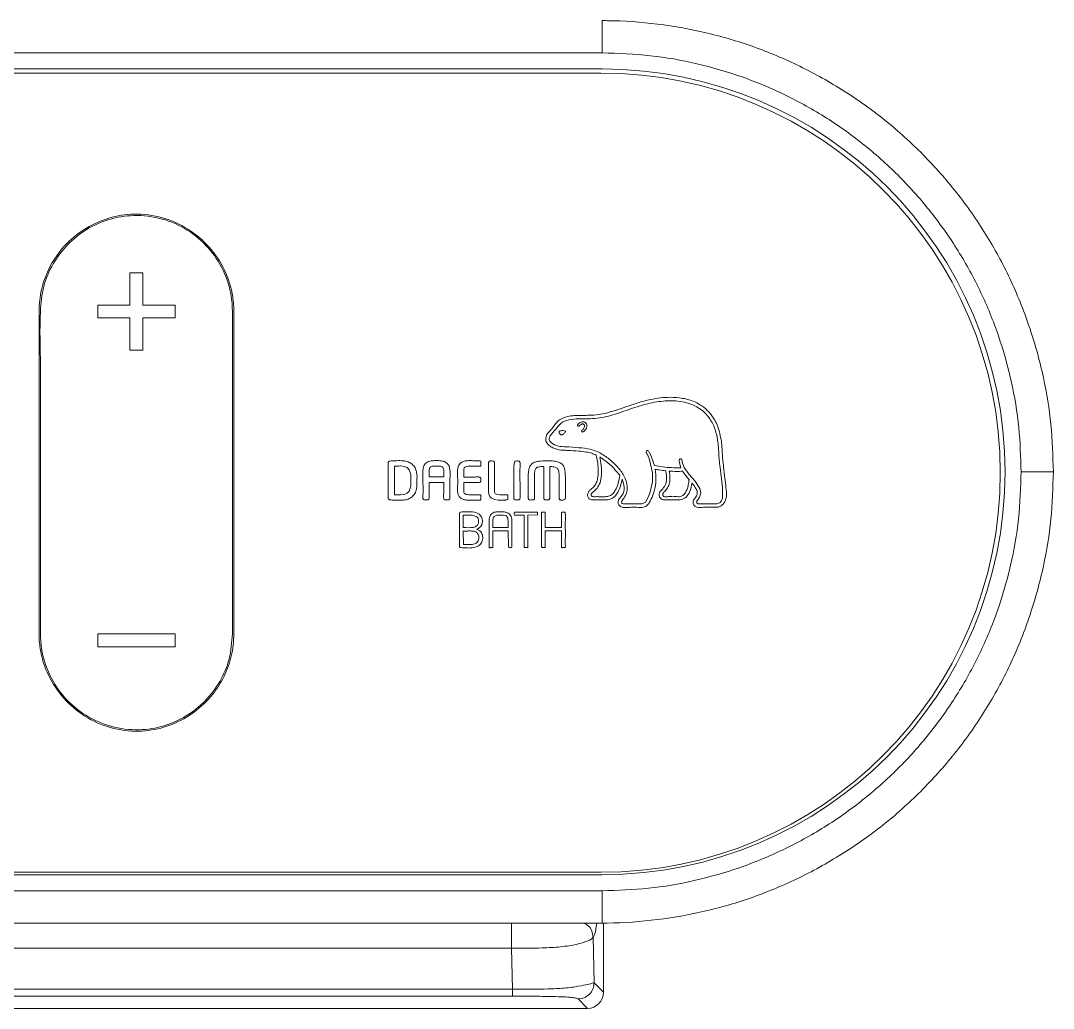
# Model space of a CAD drawing. Extents: x -2137 to 3740, y 68 to 2359.
# Drawn here: x 2101.1 to 2165.2, y 946.9 to 1008.2 of the extents above; entities that cross this region are included whole.
import ezdxf

# ---------------------------------------------------------------- set-up
doc = ezdxf.new("R2010")
doc.units = 0
doc.header["$LTSCALE"] = 20
doc.header["$MEASUREMENT"] = 0
doc.layers.get('0').update_dxf_attribs({"linetype": 'CONTINUOUS'})

msp = doc.modelspace()

# ---------------------------------------------------------------- linework, layer by layer
at = {"color": 7, "linetype": 'Continuous', "lineweight": 15}
for p, q in [((2137.182, 1008.208), (2137.182, 1006.208)), ((2137.182, 1006.208), (1933.182, 1006.208)), ((1933.09, 1004.958), (2137.09, 1004.958)), ((1933.182, 1005.208), (2137.182, 1005.208)), ((2108.679, 992.558), (2107.879, 992.558)), ((2107.879, 992.558), (2107.879, 990.558)), ((2108.679, 990.558), (2108.679, 992.558)), ((2107.879, 990.558), (2105.879, 990.558)), ((2105.879, 990.558), (2105.879, 989.758)), ((2110.679, 990.558), (2108.679, 990.558)), ((2110.679, 989.758), (2110.679, 990.558)), ((2105.879, 989.758), (2107.879, 989.758)), ((2107.879, 989.758), (2107.879, 987.758)), ((2108.679, 987.758), (2108.679, 989.758)), ((2108.679, 989.758), (2110.679, 989.758)), ((2107.879, 987.758), (2108.679, 987.758)), ((2129.583, 980.885), (2129.658, 980.877)), ((2129.658, 980.877), (2129.658, 980.556)), ((2124.292, 978.782), (2124.292, 980.553)), ((2165.182, 980.208), (2163.182, 980.208)), ((2127.35, 979.889), (2126.443, 979.889)), ((2127.35, 979.552), (2126.443, 979.552)), ((2131.319, 978.79), (2131.319, 978.482)), ((2124.757, 978.446), (2124.449, 978.446)), ((2129.279, 978.446), (2128.889, 978.446)), ((2131.015, 978.446), (2130.722, 978.446)), ((2128.563, 976.755), (2128.563, 977.51)), ((2132.343, 977.518), (2131.767, 977.518)), ((2132.343, 975.543), (2132.343, 977.518)), ((2133.172, 977.533), (2132.577, 977.518)), ((2132.577, 977.518), (2132.577, 975.544)), ((2131.343, 976.75), (2130.397, 976.75)), ((2133.652, 976.753), (2134.662, 976.753)), ((2128.573, 975.707), (2128.563, 976.537)), ((2129.44, 976.664), (2129.386, 976.645)), ((2129.386, 976.645), (2129.44, 976.624)), ((2130.397, 976.538), (2130.397, 975.544)), ((2131.343, 976.538), (2130.397, 976.538)), ((2131.37, 975.524), (2131.343, 976.538)), ((2134.662, 976.538), (2133.652, 976.538)), ((2133.611, 975.503), (2133.44, 975.516)), ((2134.875, 975.516), (2134.703, 975.503)), ((2110.679, 970.158), (2105.88, 970.158)), ((2105.88, 970.158), (2105.88, 969.358)), ((2110.679, 969.358), (2110.679, 970.158)), ((2105.88, 969.358), (2110.679, 969.358)), ((2137.09, 955.358), (1933.09, 955.358)), ((2137.182, 955.208), (1933.182, 955.208)), ((1933.182, 954.208), (2137.182, 954.208)), ((2137.182, 954.208), (2137.182, 952.208)), ((2137.182, 952.208), (1933.182, 952.208)), ((2137.269, 947.914), (2137.269, 952.208)), ((2136.614, 951.328), (2136.683, 948.499)), ((2131.564, 950.64), (1938.801, 950.64)), ((2131.626, 948.095), (2131.564, 950.64)), ((1938.738, 948.095), (2131.626, 948.095)), ((2136.683, 948.499), (2137.268, 947.914)), ((2137.269, 947.914), (2137.268, 947.914)), ((2131.626, 947.669), (1938.738, 947.669)), ((2136.269, 946.914), (2135.684, 947.499)), ((1934.095, 946.914), (2136.269, 946.914)), ((1934.095, 946.914), (2136.269, 946.914)), ((2136.269, 946.914), (2136.269, 946.914))]:
    msp.add_line(p, q, dxfattribs=at)
at = {"color": 8, "linetype": 'Continuous', "lineweight": 15}
msp.add_line((2137.268, 947.914), (2137.268, 952.208), dxfattribs=at)
at = {"color": 7, "linetype": 'Continuous', "lineweight": 15, "flags": 128}
for points in [[(2144.381, 981.957), (2144.404, 981.638), (2144.421, 981.387)], [(2140.424, 980.603), (2140.182, 981.283), (2140.104, 981.433), (2140.086, 981.464), (2140.082, 981.471), (2140.081, 981.473), (2140.081, 981.473), (2140.08, 981.473), (2140.08, 981.473), (2140.08, 981.473), (2140.08, 981.473), (2140.08, 981.473), (2140.053, 981.505), (2140.02, 981.524), (2139.985, 981.528), (2139.952, 981.517), (2139.926, 981.491), (2139.914, 981.457), (2139.916, 981.413), (2139.923, 981.394), (2139.931, 981.379), (2139.94, 981.362), (2139.958, 981.33), (2140.006, 981.233), (2140.123, 980.948), (2140.301, 980.15), (2140.302, 979.578), (2140.169, 978.953), (2140.036, 978.629), (2139.866, 978.332), (2139.662, 978.228), (2139.407, 978.226), (2138.839, 978.226), (2138.59, 978.226), (2138.493, 978.226), (2138.425, 978.248), (2138.4, 978.271), (2138.383, 978.303), (2138.379, 978.344), (2138.394, 978.393), (2138.46, 978.496), (2138.483, 978.523), (2138.488, 978.529), (2138.489, 978.53), (2138.489, 978.53), (2138.489, 978.53), (2138.489, 978.53)], [(2124.292, 980.553), (2124.558, 980.569), (2124.638, 980.571), (2124.656, 980.571), (2124.66, 980.571), (2124.661, 980.571), (2124.661, 980.571), (2124.661, 980.571), (2124.661, 980.571), (2124.661, 980.571), (2124.661, 980.571), (2124.896, 980.547), (2125.075, 980.471), (2125.203, 980.342), (2125.3, 980.045), (2125.309, 979.676), (2125.3, 979.31), (2125.2, 979.011), (2125.071, 978.879), (2124.892, 978.801), (2124.661, 978.775)], [(2130.722, 978.446), (2130.497, 978.482), (2130.311, 978.575), (2130.217, 978.677), (2130.152, 978.818), (2130.122, 979.004), (2130.12, 979.06), (2130.12, 979.061), (2130.12, 979.061), (2130.12, 979.061), (2130.12, 979.061), (2130.12, 979.061), (2130.12, 979.061), (2130.12, 979.061), (2130.12, 979.06), (2130.12, 979.053), (2130.12, 979.046), (2130.12, 979.046), (2130.12, 979.046), (2130.12, 979.046), (2130.12, 979.046), (2130.12, 979.046), (2130.12, 979.046), (2130.12, 979.046), (2130.12, 979.046), (2130.12, 979.046), (2130.12, 979.065), (2130.12, 979.297), (2130.12, 979.456), (2130.12, 979.538), (2130.12, 979.727), (2130.12, 980.106), (2130.12, 980.516), (2130.12, 980.735), (2130.128, 980.793), (2130.171, 980.852), (2130.196, 980.871), (2130.222, 980.882), (2130.267, 980.882), (2130.338, 980.882), (2130.398, 980.88), (2130.428, 980.872), (2130.457, 980.861), (2130.476, 980.846), (2130.488, 980.834), (2130.496, 980.822), (2130.502, 980.801), (2130.504, 980.764), (2130.504, 980.652), (2130.504, 980.46), (2130.504, 980.086), (2130.504, 979.708), (2130.504, 979.284), (2130.506, 978.945), (2130.52, 978.904), (2130.544, 978.868), (2130.589, 978.835), (2130.656, 978.809), (2130.834, 978.788), (2130.942, 978.789), (2131.319, 978.79)], [(2144.503, 980.481), (2144.646, 979.237), (2144.654, 978.577), (2144.576, 978.398), (2144.497, 978.31), (2144.371, 978.242), (2144.303, 978.228), (2144.286, 978.226), (2144.282, 978.226), (2144.281, 978.226), (2144.281, 978.226), (2144.281, 978.226), (2144.281, 978.226), (2144.281, 978.226), (2144.281, 978.226), (2144.281, 978.226), (2143.297, 978.226), (2143.118, 978.233), (2143.091, 978.245), (2143.07, 978.263), (2143.056, 978.288), (2143.049, 978.32), (2143.065, 978.402), (2143.112, 978.478), (2143.232, 978.646), (2143.295, 978.911), (2143.242, 979.176), (2142.941, 979.64), (2142.583, 980.049), (2142.266, 980.474), (2142.161, 980.746), (2142.123, 980.975), (2142.101, 981.004), (2142.069, 981.019), (2142.028, 981.017), (2141.993, 980.998), (2141.971, 980.97), (2141.958, 980.932), (2141.956, 980.887), (2141.971, 980.76), (2142.063, 980.453)]]:
    msp.add_lwpolyline(points, dxfattribs=at)
at = {"color": 7, "linetype": 'Continuous', "lineweight": 15}
for centre, radius, start, end in [((2137.09, 980.158), 24.8, 270, 90), ((2137.182, 980.208), 25, 270, 90), ((2136.269, 947.914), 1, 270, 360), ((2136.267, 947.915), 1.001, 270.08202, 359.91798)]:
    msp.add_arc(centre, radius, start, end, dxfattribs=at)
for points, knots in [([(2137.182, 1008.208), (2137.283, 1008.208), (2138.431, 1008.204), (2140.631, 1008.051), (2143.734, 1007.489), (2146.755, 1006.585), (2149.653, 1005.34), (2152.394, 1003.782), (2154.946, 1001.929), (2157.269, 999.796), (2159.34, 997.418), (2161.135, 994.825), (2162.62, 992.043), (2163.789, 989.113), (2164.601, 986.136), (2165.092, 983.155), (2165.152, 981.19), (2165.182, 980.208)], [0, 0, 0, 0, 0.006865, 0.07838, 0.150122, 0.221637, 0.293151, 0.364894, 0.436409, 0.507923, 0.579666, 0.65118, 0.722695, 0.794438, 0.865952, 0.932976, 1, 1, 1, 1]), ([(2137.182, 1006.208), (2138.183, 1006.175), (2140.158, 1006.11), (2143.069, 1005.582), (2145.88, 1004.766), (2148.583, 1003.637), (2151.138, 1002.207), (2153.518, 1000.502), (2155.695, 998.543), (2157.633, 996.347), (2159.315, 993.951), (2160.721, 991.382), (2161.823, 988.668), (2162.612, 985.85), (2163.097, 983.016), (2163.154, 981.125), (2163.182, 980.208)], [0, 0, 0, 0, 0.073525, 0.14504, 0.216784, 0.288299, 0.359814, 0.431558, 0.503073, 0.574588, 0.646331, 0.717847, 0.789362, 0.861105, 0.93262, 1, 1, 1, 1]), ([(2102.235, 990.126), (2102.242, 990.369), (2102.255, 990.835), (2102.377, 991.512), (2102.56, 992.148), (2102.983, 993.173), (2103.803, 994.337), (2105.142, 995.392), (2106.568, 996.024), (2108.195, 996.281), (2109.902, 996.066), (2111.512, 995.34), (2112.843, 994.213), (2113.817, 992.764), (2114.214, 991.494), (2114.304, 990.678), (2114.322, 990.363), (2114.324, 990.091), (2114.323, 989.799), (2114.323, 989.478), (2114.323, 988.004), (2114.323, 983.805), (2114.323, 978.466), (2114.323, 974.228), (2114.323, 972.657), (2114.323, 972.167), (2114.323, 971.678), (2114.324, 971.189), (2114.322, 970.693), (2114.328, 970.114), (2114.3, 969.468), (2114.177, 968.778), (2113.985, 968.13), (2113.726, 967.516), (2113.403, 966.94), (2113.023, 966.404), (2112.396, 965.698), (2111.414, 964.923), (2109.989, 964.293), (2108.362, 964.035), (2106.655, 964.25), (2105.046, 964.976), (2103.715, 966.103), (2102.741, 967.553), (2102.344, 968.822), (2102.254, 969.638), (2102.236, 969.954), (2102.235, 970.226), (2102.235, 970.518), (2102.235, 970.839), (2102.235, 972.313), (2102.235, 976.512), (2102.235, 981.851), (2102.235, 986.089), (2102.235, 987.66), (2102.235, 988.149), (2102.235, 988.639), (2102.235, 989.128), (2102.235, 989.624), (2102.235, 989.957), (2102.235, 990.126)], [0, 0, 0, 0, 0.009334, 0.017964, 0.02643, 0.034795, 0.060631, 0.080164, 0.09987, 0.120082, 0.142929, 0.165171, 0.187222, 0.209286, 0.231646, 0.23763, 0.240908, 0.243821, 0.248101, 0.252158, 0.256216, 0.30491, 0.413983, 0.461976, 0.46826, 0.474545, 0.48083, 0.487115, 0.493399, 0.499936, 0.50946, 0.518257, 0.526891, 0.535423, 0.543885, 0.552303, 0.560697, 0.580238, 0.599947, 0.62015, 0.642985, 0.665224, 0.687278, 0.709344, 0.7317, 0.737685, 0.740963, 0.743883, 0.748157, 0.752215, 0.756272, 0.804966, 0.91404, 0.962032, 0.968317, 0.974601, 0.980886, 0.987171, 0.993456, 1, 1, 1, 1]), ([(2114.235, 970.158), (2114.195, 969.633), (2114.117, 968.6), (2113.501, 967.172), (2112.589, 965.959), (2111.4, 965.012), (2109.992, 964.382), (2108.378, 964.125), (2106.686, 964.329), (2105.092, 965.033), (2103.781, 966.138), (2102.826, 967.568), (2102.29, 969.269), (2102.333, 971.107), (2102.321, 972.99), (2102.328, 977.111), (2102.303, 981.713), (2102.349, 986.802), (2102.245, 989.559), (2102.447, 991.716), (2103.056, 993.143), (2103.97, 994.356), (2105.159, 995.304), (2106.567, 995.934), (2108.181, 996.191), (2109.873, 995.987), (2111.467, 995.283), (2112.778, 994.178), (2113.733, 992.748), (2114.268, 991.046), (2114.226, 989.209), (2114.238, 987.326), (2114.229, 980.966), (2114.232, 975.244), (2114.235, 970.158)], [0, 0, 0, 0, 0.020307, 0.039958, 0.059348, 0.078727, 0.098336, 0.118551, 0.141416, 0.163475, 0.185254, 0.207097, 0.229394, 0.253243, 0.277919, 0.302594, 0.413142, 0.456571, 0.5, 0.520307, 0.539959, 0.55935, 0.57873, 0.598341, 0.618557, 0.641422, 0.663478, 0.685256, 0.707097, 0.729394, 0.753243, 0.777919, 0.802594, 1, 1, 1, 1]), ([(2134.104, 982.944), (2134.202, 983.089), (2134.402, 983.385), (2134.876, 983.614), (2135.314, 983.699), (2135.596, 983.708), (2135.779, 983.71), (2135.972, 983.713), (2136.327, 983.715), (2136.81, 983.728), (2137.388, 983.838), (2138, 984.017), (2138.678, 984.248), (2139.4, 984.496), (2140.309, 984.747), (2141.25, 984.867), (2142.177, 984.791), (2142.863, 984.606), (2143.406, 984.295), (2143.758, 983.988), (2144.117, 983.547), (2144.447, 982.902), (2144.545, 982.3), (2144.598, 981.981)], [0, 0, 0, 0, 0.041489, 0.084622, 0.121707, 0.148586, 0.152291, 0.165637, 0.195186, 0.237564, 0.28149, 0.336249, 0.390793, 0.453613, 0.519816, 0.617333, 0.679623, 0.74258, 0.786241, 0.829066, 0.853955, 0.922673, 1, 1, 1, 1]), ([(2134.295, 982.84), (2134.392, 982.977), (2134.594, 983.261), (2135.134, 983.467), (2135.71, 983.5), (2136.491, 983.489), (2137.448, 983.595), (2138.533, 983.969), (2139.602, 984.342), (2140.675, 984.596), (2141.761, 984.65), (2142.721, 984.456), (2143.464, 984.005), (2143.944, 983.435), (2144.258, 982.737), (2144.338, 982.227), (2144.381, 981.957)], [0, 0, 0, 0, 0.041378, 0.086218, 0.138738, 0.186761, 0.282697, 0.379007, 0.474694, 0.5679, 0.655401, 0.746871, 0.809711, 0.870514, 0.931557, 1, 1, 1, 1]), ([(2135.677, 983.058), (2135.673, 983.063), (2135.664, 983.073), (2135.658, 983.093), (2135.658, 983.113), (2135.664, 983.138), (2135.683, 983.16), (2135.734, 983.21), (2135.814, 983.272), (2135.938, 983.324), (2136.06, 983.317), (2136.152, 983.257), (2136.215, 983.182), (2136.244, 983.088), (2136.23, 982.976), (2136.178, 982.861), (2136.1, 982.754), (2136.03, 982.708), (2135.999, 982.687)], [0, 0, 0, 0, 0.014914, 0.029805, 0.045073, 0.060689, 0.087504, 0.109778, 0.222587, 0.315704, 0.409886, 0.487508, 0.559043, 0.629045, 0.704483, 0.811116, 0.914405, 1, 1, 1, 1]), ([(2136.09, 983.031), (2136.091, 983.053), (2136.092, 983.095), (2136.058, 983.146), (2136.014, 983.176), (2135.965, 983.187), (2135.917, 983.178), (2135.862, 983.151), (2135.814, 983.113), (2135.783, 983.08), (2135.773, 983.069)], [0, 0, 0, 0, 0.142595, 0.273555, 0.386071, 0.493037, 0.597006, 0.702213, 0.895207, 1, 1, 1, 1]), ([(2136.804, 981.253), (2136.716, 981.291), (2136.525, 981.374), (2136.157, 981.451), (2135.658, 981.501), (2135.188, 981.528), (2134.824, 981.552), (2134.614, 981.557), (2134.402, 981.591), (2134.172, 981.666), (2133.943, 981.792), (2133.78, 981.948), (2133.692, 982.096), (2133.677, 982.214), (2133.678, 982.332), (2133.718, 982.46), (2133.81, 982.615), (2133.964, 982.755), (2134.058, 982.882), (2134.104, 982.944)], [0, 0, 0, 0, 0.066662, 0.144191, 0.260421, 0.414844, 0.471235, 0.514119, 0.560532, 0.620279, 0.681506, 0.74048, 0.775263, 0.798437, 0.822281, 0.8568, 0.890129, 0.946816, 1, 1, 1, 1]), ([(2138.489, 978.53), (2138.556, 978.621), (2138.687, 978.801), (2138.771, 979.252), (2138.645, 979.827), (2138.259, 980.401), (2137.76, 980.9), (2137.173, 981.341), (2136.472, 981.642), (2135.705, 981.712), (2135.043, 981.761), (2134.452, 981.774), (2134.097, 981.928), (2133.935, 982.108), (2133.888, 982.215), (2133.9, 982.338), (2134.029, 982.559), (2134.177, 982.715), (2134.295, 982.84)], [0, 0, 0, 0, 0.043339, 0.085508, 0.173786, 0.264565, 0.351273, 0.44772, 0.549012, 0.642639, 0.745569, 0.807758, 0.872524, 0.88713, 0.901725, 0.916555, 0.933078, 1, 1, 1, 1]), ([(2134.535, 982.734), (2134.531, 982.733), (2134.523, 982.73), (2134.514, 982.723), (2134.509, 982.714), (2134.505, 982.703), (2134.504, 982.692), (2134.505, 982.685), (2134.505, 982.683)], [0, 0, 0, 0, 0.201186, 0.37043, 0.52231, 0.662868, 0.916699, 1, 1, 1, 1]), ([(2134.505, 982.683), (2134.505, 982.683), (2134.505, 982.683), (2134.505, 982.681), (2134.509, 982.664), (2134.523, 982.622), (2134.556, 982.574), (2134.587, 982.53), (2134.618, 982.509), (2134.651, 982.502), (2134.677, 982.505), (2134.694, 982.509), (2134.698, 982.51), (2134.699, 982.511), (2134.699, 982.511)], [0, 0, 0, 0, 0.000111, 0.001717, 0.02723, 0.171339, 0.453523, 0.616496, 0.725403, 0.823822, 0.95709, 0.99068, 0.998006, 1, 1, 1, 1]), ([(2134.904, 982.73), (2134.857, 982.744), (2134.772, 982.77), (2134.655, 982.766), (2134.581, 982.751), (2134.545, 982.739), (2134.536, 982.735), (2134.535, 982.734), (2134.535, 982.734)], [0, 0, 0, 0, 0.390878, 0.701904, 0.916875, 0.994046, 0.998379, 1, 1, 1, 1]), ([(2134.699, 982.511), (2134.699, 982.511), (2134.699, 982.511), (2134.709, 982.514), (2134.737, 982.527), (2134.787, 982.558), (2134.845, 982.611), (2134.887, 982.659), (2134.908, 982.692), (2134.913, 982.705), (2134.914, 982.713), (2134.913, 982.719), (2134.911, 982.723), (2134.909, 982.726), (2134.906, 982.728), (2134.905, 982.729), (2134.904, 982.73)], [0, 0, 0, 0, 0.00041, 0.006296, 0.095569, 0.280255, 0.553776, 0.818317, 0.877649, 0.919299, 0.939993, 0.956703, 0.970524, 0.983235, 0.992931, 1, 1, 1, 1]), ([(2135.773, 983.069), (2135.765, 983.062), (2135.749, 983.049), (2135.721, 983.043), (2135.696, 983.046), (2135.684, 983.054), (2135.677, 983.058)], [0, 0, 0, 0, 0.290987, 0.573696, 0.787742, 1, 1, 1, 1]), ([(2135.911, 982.713), (2135.909, 982.722), (2135.904, 982.741), (2135.914, 982.768), (2135.929, 982.789), (2135.942, 982.799), (2135.949, 982.803)], [0, 0, 0, 0, 0.268043, 0.543837, 0.770312, 1, 1, 1, 1]), ([(2135.999, 982.687), (2135.989, 982.683), (2135.971, 982.677), (2135.944, 982.681), (2135.922, 982.693), (2135.915, 982.706), (2135.911, 982.713)], [0, 0, 0, 0, 0.290935, 0.568733, 0.781151, 1, 1, 1, 1]), ([(2135.949, 982.803), (2135.966, 982.817), (2136.003, 982.848), (2136.058, 982.923), (2136.078, 982.989), (2136.09, 983.031)], [0, 0, 0, 0, 0.236371, 0.531488, 1, 1, 1, 1]), ([(2144.598, 981.981), (2144.606, 981.866), (2144.62, 981.672), (2144.633, 981.477), (2144.639, 981.396)], [0, 0, 0, 0, 0.587323, 1, 1, 1, 1]), ([(2136.28, 978.796), (2136.294, 978.852), (2136.322, 978.962), (2136.433, 979.078), (2136.596, 979.203), (2136.769, 979.379), (2136.879, 979.677), (2136.948, 980.092), (2136.931, 980.57), (2136.873, 980.99), (2136.821, 981.191), (2136.804, 981.253)], [0, 0, 0, 0, 0.064069, 0.125685, 0.174529, 0.296276, 0.394553, 0.525259, 0.767784, 0.927958, 1, 1, 1, 1]), ([(2144.421, 981.387), (2144.428, 981.244), (2144.443, 980.941), (2144.482, 980.64), (2144.503, 980.481)], [0, 0, 0, 0, 0.471159, 1, 1, 1, 1]), ([(2144.639, 981.396), (2144.642, 981.334), (2144.648, 981.195), (2144.669, 980.899), (2144.699, 980.667), (2144.72, 980.51)], [0, 0, 0, 0, 0.211005, 0.466856, 1, 1, 1, 1]), ([(2124.009, 978.471), (2123.995, 978.475), (2123.97, 978.482), (2123.937, 978.505), (2123.913, 978.535), (2123.88, 978.652), (2123.92, 978.967), (2123.892, 979.466), (2123.908, 980.073), (2123.887, 980.502), (2123.899, 980.749), (2123.913, 980.807), (2123.939, 980.844), (2123.972, 980.864), (2124.098, 980.893), (2124.292, 980.893), (2124.589, 980.905), (2124.891, 980.902), (2125.206, 980.816), (2125.454, 980.643), (2125.604, 980.411), (2125.67, 980.17), (2125.697, 979.966), (2125.688, 979.794), (2125.69, 979.666), (2125.689, 979.549), (2125.691, 979.354), (2125.663, 979.092), (2125.536, 978.807), (2125.336, 978.606), (2125.067, 978.48), (2124.865, 978.458), (2124.757, 978.446)], [0, 0, 0, 0, 0.006094, 0.011735, 0.017167, 0.023013, 0.064671, 0.154589, 0.244508, 0.332614, 0.344266, 0.353586, 0.358701, 0.363659, 0.370168, 0.415731, 0.448535, 0.501882, 0.548589, 0.590558, 0.632705, 0.667466, 0.7002, 0.723382, 0.743364, 0.756685, 0.775176, 0.82967, 0.87127, 0.910628, 0.952251, 1, 1, 1, 1]), ([(2126.156, 978.467), (2126.144, 978.471), (2126.124, 978.476), (2126.099, 978.487), (2126.078, 978.505), (2126.063, 978.535), (2126.054, 978.581), (2126.058, 978.801), (2126.088, 979.378), (2126.013, 980.026), (2126.1, 980.586), (2126.29, 980.812), (2126.574, 980.901), (2126.874, 980.903), (2127.174, 980.905), (2127.46, 980.834), (2127.673, 980.629), (2127.758, 980.244), (2127.731, 979.768), (2127.718, 979.196), (2127.734, 978.801), (2127.737, 978.577), (2127.726, 978.531), (2127.714, 978.507), (2127.695, 978.49), (2127.67, 978.478), (2127.65, 978.472), (2127.638, 978.468)], [0, 0, 0, 0, 0.006139, 0.010283, 0.013249, 0.019637, 0.02608, 0.036111, 0.127375, 0.309753, 0.355273, 0.400459, 0.445917, 0.496758, 0.54747, 0.592979, 0.638159, 0.683636, 0.781281, 0.872479, 0.963743, 0.976512, 0.981563, 0.986605, 0.989613, 0.993812, 1, 1, 1, 1]), ([(2126.443, 979.889), (2126.443, 979.991), (2126.442, 980.139), (2126.445, 980.323), (2126.467, 980.435), (2126.529, 980.52), (2126.681, 980.574), (2126.896, 980.558), (2127.112, 980.574), (2127.264, 980.52), (2127.332, 980.425), (2127.351, 980.289), (2127.349, 980.106), (2127.35, 979.969), (2127.35, 979.889)], [0, 0, 0, 0, 0.1503502, 0.2187715, 0.2710007, 0.3173069, 0.3661077, 0.5001382, 0.634079, 0.6829051, 0.7292727, 0.7986308, 0.8818677, 1, 1, 1, 1]), ([(2128.889, 978.446), (2128.806, 978.453), (2128.653, 978.465), (2128.451, 978.543), (2128.302, 978.675), (2128.217, 978.88), (2128.184, 979.089), (2128.241, 979.514), (2128.207, 979.873), (2128.208, 980.204), (2128.207, 980.326), (2128.221, 980.499), (2128.322, 980.706), (2128.521, 980.846), (2128.732, 980.894), (2128.889, 980.903), (2128.966, 980.903), (2129.1, 980.902), (2129.302, 980.9), (2129.497, 980.89), (2129.583, 980.885)], [0, 0, 0, 0, 0.062406, 0.11406, 0.1601, 0.207487, 0.277507, 0.31585, 0.52834, 0.546047, 0.563755, 0.619983, 0.675151, 0.730295, 0.795922, 0.835017, 0.848704, 0.853335, 0.935707, 1, 1, 1, 1]), ([(2131.764, 980.863), (2131.814, 980.87), (2131.887, 980.881), (2131.972, 980.884), (2132.016, 980.872), (2132.048, 980.859), (2132.075, 980.829), (2132.083, 980.789), (2132.092, 980.675), (2132.071, 980.21), (2132.087, 979.582), (2132.085, 978.963), (2132.085, 978.678), (2132.085, 978.559), (2132.075, 978.505), (2132.052, 978.476), (2132.025, 978.465), (2131.963, 978.46), (2131.88, 978.463), (2131.789, 978.464), (2131.733, 978.488), (2131.709, 978.524), (2131.702, 978.562), (2131.696, 978.636), (2131.702, 978.786), (2131.7, 979.08), (2131.702, 979.45), (2131.699, 979.851), (2131.707, 980.212), (2131.68, 980.555), (2131.738, 980.767), (2131.764, 980.863)], [0, 0, 0, 0, 0.0286951, 0.0411689, 0.0462774, 0.0540763, 0.060184, 0.0673532, 0.0764313, 0.1239271, 0.3252835, 0.4259617, 0.4682466, 0.4831654, 0.4927741, 0.4979193, 0.5027796, 0.5083544, 0.5326712, 0.5487877, 0.5590035, 0.564748, 0.5718485, 0.5805872, 0.6058784, 0.6554346, 0.7440314, 0.8111503, 0.8782691, 0.9453879, 1, 1, 1, 1]), ([(2133.554, 980.537), (2133.435, 980.54), (2133.279, 980.543), (2133.098, 980.47), (2133.017, 980.359), (2132.985, 980.169), (2132.98, 979.987), (2132.981, 979.447), (2132.979, 978.985), (2132.98, 978.536), (2132.97, 978.506), (2132.953, 978.482), (2132.918, 978.468), (2132.86, 978.46), (2132.788, 978.467), (2132.719, 978.454), (2132.671, 978.47), (2132.644, 978.487), (2132.609, 978.511), (2132.589, 978.56), (2132.591, 978.627), (2132.592, 978.747), (2132.594, 979.158), (2132.593, 979.553), (2132.593, 979.963), (2132.596, 980.172), (2132.634, 980.426), (2132.738, 980.631), (2132.87, 980.752), (2133.046, 980.83), (2133.336, 980.886), (2133.723, 980.897), (2134.133, 980.888), (2134.456, 980.83), (2134.682, 980.718), (2134.821, 980.519), (2134.889, 980.247), (2134.897, 980.013), (2134.897, 979.808), (2134.897, 979.591), (2134.897, 979.254), (2134.897, 978.918), (2134.907, 978.673), (2134.904, 978.563), (2134.877, 978.504), (2134.834, 978.472), (2134.747, 978.45), (2134.652, 978.449), (2134.577, 978.468), (2134.539, 978.49), (2134.518, 978.53), (2134.505, 978.595), (2134.501, 978.723), (2134.513, 978.968), (2134.508, 979.302), (2134.506, 979.728), (2134.52, 980.063), (2134.473, 980.304), (2134.423, 980.403), (2134.325, 980.486), (2134.155, 980.53), (2134.016, 980.532), (2133.936, 980.534)], [0, 0, 0, 0, 0.029324, 0.038547, 0.0471, 0.062054, 0.085431, 0.092707, 0.196192, 0.201706, 0.203033, 0.20411, 0.209002, 0.211621, 0.218775, 0.22699, 0.228267, 0.231298, 0.234918, 0.238544, 0.244066, 0.251254, 0.268552, 0.346162, 0.3498, 0.370428, 0.398233, 0.412889, 0.426721, 0.441808, 0.460128, 0.50005, 0.537921, 0.561937, 0.58127, 0.598963, 0.62043, 0.650096, 0.657169, 0.67134, 0.704082, 0.741069, 0.754883, 0.765205, 0.767931, 0.770797, 0.777997, 0.789969, 0.793985, 0.797183, 0.800605, 0.804952, 0.813592, 0.832187, 0.866191, 0.896545, 0.938426, 0.948881, 0.95747, 0.96555, 0.979923, 1, 1, 1, 1]), ([(2138.271, 979.992), (2138.248, 979.849), (2138.195, 979.517), (2138.046, 979.109), (2137.821, 978.812), (2137.578, 978.662), (2137.289, 978.669), (2137.012, 978.666), (2136.793, 978.669), (2136.649, 978.665), (2136.572, 978.673), (2136.531, 978.706), (2136.51, 978.733), (2136.497, 978.767), (2136.493, 978.814), (2136.517, 978.865), (2136.554, 978.907), (2136.582, 978.934), (2136.597, 978.946), (2136.673, 979.005), (2136.834, 979.14), (2137.044, 979.448), (2137.164, 979.961), (2137.147, 980.542), (2137.075, 980.954), (2137.045, 981.126)], [0, 0, 0, 0, 0.083208, 0.192178, 0.244419, 0.29404, 0.348381, 0.405726, 0.453896, 0.47282, 0.489446, 0.49585, 0.502379, 0.509153, 0.516446, 0.528275, 0.540327, 0.548458, 0.550537, 0.551288, 0.603408, 0.67021, 0.760621, 0.899713, 1, 1, 1, 1]), ([(2137.045, 981.126), (2137.045, 981.126), (2137.048, 981.125), (2137.088, 981.101), (2137.302, 980.963), (2137.749, 980.625), (2138.076, 980.228), (2138.271, 979.992)], [0, 0, 0, 0, 0.000419, 0.00581, 0.084243, 0.454581, 1, 1, 1, 1]), ([(2142.063, 980.453), (2141.684, 980.459), (2141.133, 980.468), (2140.592, 980.571), (2140.424, 980.603)], [0, 0, 0, 0, 0.688365, 1, 1, 1, 1]), ([(2129.658, 980.556), (2129.442, 980.558), (2129.131, 980.562), (2128.794, 980.553), (2128.671, 980.51), (2128.631, 980.482), (2128.585, 980.398), (2128.596, 980.27), (2128.593, 980.085), (2128.593, 979.964), (2128.593, 979.886)], [0, 0, 0, 0, 0.397504, 0.571943, 0.606688, 0.634962, 0.659453, 0.778758, 0.858178, 1, 1, 1, 1]), ([(2133.936, 980.534), (2133.93, 979.933), (2133.924, 979.286), (2133.938, 978.623), (2133.928, 978.554), (2133.917, 978.519), (2133.893, 978.491), (2133.855, 978.473), (2133.804, 978.464), (2133.744, 978.462), (2133.683, 978.464), (2133.632, 978.473), (2133.595, 978.492), (2133.57, 978.524), (2133.558, 978.567), (2133.553, 978.638), (2133.561, 979.296), (2133.558, 979.936), (2133.554, 980.537)], [0, 0, 0, 0, 0.409197, 0.440539, 0.449476, 0.457017, 0.464886, 0.473669, 0.484975, 0.499922, 0.514838, 0.526082, 0.534816, 0.542703, 0.552599, 0.564984, 0.590803, 1, 1, 1, 1]), ([(2137.182, 952.208), (2137.283, 952.208), (2138.431, 952.212), (2140.631, 952.365), (2143.734, 952.927), (2146.755, 953.831), (2149.653, 955.076), (2152.394, 956.634), (2154.946, 958.487), (2157.269, 960.62), (2159.34, 962.998), (2161.135, 965.591), (2162.62, 968.373), (2163.789, 971.303), (2164.601, 974.28), (2165.092, 977.26), (2165.152, 979.225), (2165.182, 980.208)], [0, 0, 0, 0, 0.006865, 0.07838, 0.150122, 0.221637, 0.293151, 0.364894, 0.436408, 0.507923, 0.579666, 0.65118, 0.722695, 0.794438, 0.865952, 0.932976, 1, 1, 1, 1]), ([(2163.182, 980.208), (2163.15, 979.234), (2163.085, 977.284), (2162.574, 974.398), (2161.771, 971.583), (2160.642, 968.88), (2159.223, 966.319), (2157.529, 963.931), (2155.571, 961.753), (2153.384, 959.806), (2150.994, 958.114), (2148.425, 956.707), (2145.717, 955.592), (2142.916, 954.796), (2140.059, 954.301), (2138.141, 954.239), (2137.182, 954.208)], [0, 0, 0, 0, 0.071515, 0.143259, 0.214774, 0.286289, 0.358033, 0.429548, 0.501063, 0.572807, 0.644322, 0.715837, 0.787581, 0.859096, 0.929548, 1, 1, 1, 1]), ([(2140.474, 980.372), (2140.5, 980.155), (2140.555, 979.697), (2140.443, 979.069), (2140.278, 978.612), (2140.144, 978.366), (2140.064, 978.224), (2139.947, 978.094), (2139.689, 977.983), (2139.35, 978.015), (2138.979, 978.015), (2138.7, 977.983), (2138.494, 978.001), (2138.354, 978.026), (2138.249, 978.107), (2138.189, 978.2), (2138.165, 978.285), (2138.171, 978.376), (2138.209, 978.487), (2138.275, 978.588), (2138.337, 978.651), (2138.361, 978.674)], [0, 0, 0, 0, 0.136881, 0.2888, 0.395108, 0.440786, 0.464224, 0.497604, 0.548793, 0.633244, 0.707937, 0.782146, 0.808615, 0.837501, 0.870597, 0.888083, 0.906092, 0.925355, 0.944636, 0.97932, 1, 1, 1, 1]), ([(2141.129, 980.273), (2140.994, 980.289), (2140.775, 980.316), (2140.558, 980.357), (2140.474, 980.372)], [0, 0, 0, 0, 0.61149, 1, 1, 1, 1]), ([(2141.018, 978.945), (2141.082, 979.012), (2141.221, 979.157), (2141.351, 979.436), (2141.398, 979.741), (2141.385, 979.94), (2141.379, 980.036)], [0, 0, 0, 0, 0.232914, 0.500679, 0.758227, 1, 1, 1, 1]), ([(2141.173, 980.014), (2141.166, 980.059), (2141.151, 980.145), (2141.136, 980.232), (2141.129, 980.273)], [0, 0, 0, 0, 0.518249, 1, 1, 1, 1]), ([(2141.183, 979.874), (2141.182, 979.905), (2141.18, 979.952), (2141.175, 979.999), (2141.173, 980.014)], [0, 0, 0, 0, 0.66781, 1, 1, 1, 1]), ([(2141.342, 980.256), (2141.495, 980.246), (2141.771, 980.228), (2142.048, 980.239), (2142.171, 980.244)], [0, 0, 0, 0, 0.55326, 1, 1, 1, 1]), ([(2141.379, 980.036), (2141.374, 980.067), (2141.361, 980.14), (2141.349, 980.214), (2141.342, 980.256)], [0, 0, 0, 0, 0.427098, 1, 1, 1, 1]), ([(2142.171, 980.244), (2142.241, 980.145), (2142.366, 979.967), (2142.51, 979.803), (2142.574, 979.731)], [0, 0, 0, 0, 0.55483, 1, 1, 1, 1]), ([(2144.72, 980.51), (2144.747, 980.277), (2144.796, 979.856), (2144.859, 979.268), (2144.922, 978.818), (2144.861, 978.476), (2144.744, 978.255), (2144.587, 978.099), (2144.43, 978.031), (2144.315, 978.005), (2144.201, 978.013), (2143.994, 978.007), (2143.664, 978.013), (2143.335, 978.002), (2143.063, 978.001), (2142.913, 978.078), (2142.844, 978.182), (2142.818, 978.264), (2142.819, 978.358), (2142.888, 978.551), (2143.092, 978.722), (2143.084, 979.033), (2142.949, 979.268), (2142.827, 979.426), (2142.758, 979.516)], [0, 0, 0, 0, 0.1209483, 0.2189042, 0.3054859, 0.3536919, 0.3953973, 0.4323007, 0.4652904, 0.4825032, 0.4924549, 0.524207, 0.5895096, 0.6625374, 0.6941124, 0.729106, 0.7431949, 0.7576821, 0.7731535, 0.790703, 0.8621363, 0.8970346, 0.9409973, 1, 1, 1, 1]), ([(2126.443, 979.552), (2126.437, 979.282), (2126.428, 978.944), (2126.46, 978.583), (2126.426, 978.509), (2126.412, 978.493), (2126.386, 978.479), (2126.365, 978.473), (2126.352, 978.469)], [0, 0, 0, 0, 0.72737, 0.908855, 0.923993, 0.940756, 0.96412, 1, 1, 1, 1]), ([(2127.443, 978.468), (2127.43, 978.472), (2127.408, 978.478), (2127.383, 978.491), (2127.368, 978.506), (2127.333, 978.579), (2127.367, 978.943), (2127.357, 979.281), (2127.35, 979.552)], [0, 0, 0, 0, 0.035546, 0.058598, 0.075161, 0.090246, 0.272194, 1, 1, 1, 1]), ([(2128.593, 979.554), (2128.597, 979.425), (2128.603, 979.242), (2128.582, 979.032), (2128.598, 978.921), (2128.653, 978.838), (2128.768, 978.797), (2128.913, 978.783), (2129.214, 978.777), (2129.464, 978.785), (2129.658, 978.79)], [0, 0, 0, 0, 0.222777, 0.316908, 0.364568, 0.412446, 0.481213, 0.566002, 0.664848, 1, 1, 1, 1]), ([(2128.593, 979.886), (2128.785, 979.886), (2129.062, 979.884), (2129.37, 979.889), (2129.508, 979.891), (2129.573, 979.886), (2129.615, 979.866), (2129.64, 979.832), (2129.652, 979.781), (2129.656, 979.717), (2129.654, 979.654), (2129.643, 979.603), (2129.616, 979.572), (2129.575, 979.555), (2129.516, 979.551), (2129.422, 979.551), (2129.262, 979.556), (2128.978, 979.553), (2128.744, 979.554), (2128.593, 979.554)], [0, 0, 0, 0, 0.243199, 0.352527, 0.391616, 0.418869, 0.43434, 0.4498, 0.470457, 0.500703, 0.530606, 0.550596, 0.565671, 0.581168, 0.605384, 0.639737, 0.701797, 0.808912, 1, 1, 1, 1]), ([(2138.417, 979.757), (2138.359, 979.466), (2138.268, 979.014), (2137.904, 978.604), (2137.653, 978.491), (2137.525, 978.472), (2137.451, 978.464), (2137.395, 978.465), (2137.333, 978.464), (2137.245, 978.464), (2137.104, 978.464), (2136.925, 978.464), (2136.767, 978.464), (2136.672, 978.465), (2136.603, 978.464), (2136.521, 978.469), (2136.423, 978.502), (2136.35, 978.558), (2136.304, 978.628), (2136.278, 978.709), (2136.279, 978.766), (2136.28, 978.796)], [0, 0, 0, 0, 0.28057, 0.436055, 0.504706, 0.541105, 0.560061, 0.575662, 0.594927, 0.619832, 0.66108, 0.730276, 0.791944, 0.813746, 0.821264, 0.858359, 0.892329, 0.919249, 0.945331, 0.971953, 1, 1, 1, 1]), ([(2138.361, 978.674), (2138.417, 978.758), (2138.533, 978.928), (2138.577, 979.322), (2138.479, 979.589), (2138.417, 979.757)], [0, 0, 0, 0, 0.2616176, 0.5346524, 1, 1, 1, 1]), ([(2142.758, 979.516), (2142.721, 979.34), (2142.657, 979.025), (2142.466, 978.68), (2142.253, 978.537), (2142.105, 978.483), (2141.988, 978.463), (2141.922, 978.464), (2141.882, 978.464), (2141.651, 978.465), (2141.369, 978.463), (2141.06, 978.462), (2140.907, 978.478), (2140.776, 978.571), (2140.728, 978.689), (2140.711, 978.769), (2140.709, 978.799), (2140.71, 978.808), (2140.71, 978.812)], [0, 0, 0, 0, 0.1875342, 0.3344325, 0.39169, 0.4502635, 0.4979997, 0.5130549, 0.5189991, 0.5399958, 0.7531032, 0.8107523, 0.8629581, 0.9098366, 0.9696286, 0.989804, 0.9956285, 1, 1, 1, 1]), ([(2140.875, 979.092), (2140.958, 979.181), (2141.092, 979.324), (2141.169, 979.609), (2141.178, 979.778), (2141.183, 979.874)], [0, 0, 0, 0, 0.412137, 0.667966, 1, 1, 1, 1]), ([(2142.574, 979.731), (2142.573, 979.722), (2142.571, 979.7), (2142.565, 979.638), (2142.545, 979.488), (2142.5, 979.271), (2142.413, 979.022), (2142.295, 978.815), (2142.084, 978.651), (2141.798, 978.674), (2141.512, 978.663), (2141.255, 978.678), (2141.077, 978.648), (2140.988, 978.689), (2140.958, 978.719), (2140.94, 978.757), (2140.933, 978.805), (2140.951, 978.857), (2140.98, 978.9), (2141.003, 978.929), (2141.015, 978.942), (2141.018, 978.945)], [0, 0, 0, 0, 0.009607, 0.026099, 0.071299, 0.184704, 0.281261, 0.373738, 0.45824, 0.571817, 0.688903, 0.791705, 0.871503, 0.887151, 0.902583, 0.918502, 0.935614, 0.957375, 0.979907, 0.99498, 1, 1, 1, 1]), ([(2124.661, 978.775), (2124.598, 978.776), (2124.475, 978.778), (2124.352, 978.781), (2124.292, 978.782)], [0, 0, 0, 0, 0.508283, 1, 1, 1, 1]), ([(2129.658, 978.79), (2129.658, 978.729), (2129.657, 978.62), (2129.652, 978.511), (2129.65, 978.463)], [0, 0, 0, 0, 0.559294, 1, 1, 1, 1]), ([(2140.71, 978.812), (2140.72, 978.847), (2140.738, 978.916), (2140.801, 979.008), (2140.85, 979.064), (2140.875, 979.092)], [0, 0, 0, 0, 0.3215, 0.6523703, 1, 1, 1, 1]), ([(2124.449, 978.446), (2124.351, 978.449), (2124.204, 978.453), (2124.058, 978.466), (2124.009, 978.471)], [0, 0, 0, 0, 0.662755, 1, 1, 1, 1]), ([(2126.352, 978.469), (2126.316, 978.467), (2126.251, 978.463), (2126.185, 978.466), (2126.156, 978.467)], [0, 0, 0, 0, 0.554537, 1, 1, 1, 1]), ([(2127.638, 978.468), (2127.601, 978.467), (2127.536, 978.463), (2127.471, 978.466), (2127.443, 978.468)], [0, 0, 0, 0, 0.558888, 1, 1, 1, 1]), ([(2129.583, 978.458), (2129.537, 978.455), (2129.436, 978.449), (2129.334, 978.447), (2129.279, 978.446)], [0, 0, 0, 0, 0.455703, 1, 1, 1, 1]), ([(2129.65, 978.463), (2129.637, 978.462), (2129.614, 978.46), (2129.592, 978.459), (2129.583, 978.458)], [0, 0, 0, 0, 0.591271, 1, 1, 1, 1]), ([(2131.319, 978.482), (2131.284, 978.476), (2131.226, 978.465), (2131.125, 978.453), (2131.059, 978.449), (2131.015, 978.446)], [0, 0, 0, 0, 0.349204, 0.569496, 1, 1, 1, 1]), ([(2128.346, 975.532), (2128.343, 975.535), (2128.338, 975.54), (2128.331, 975.545), (2128.328, 975.552), (2128.326, 975.563), (2128.324, 975.616), (2128.327, 975.761), (2128.326, 975.956), (2128.326, 976.256), (2128.326, 976.546), (2128.326, 976.865), (2128.326, 977.131), (2128.326, 977.375), (2128.326, 977.544), (2128.326, 977.629), (2128.333, 977.655), (2128.339, 977.674), (2128.344, 977.681), (2128.346, 977.684)], [0, 0, 0, 0, 0.0056251, 0.0095465, 0.0120844, 0.0157346, 0.0253214, 0.0856046, 0.2170653, 0.2948802, 0.5022166, 0.6194979, 0.7367792, 0.8710553, 0.9578185, 0.9722097, 0.9880919, 0.9946858, 1, 1, 1, 1]), ([(2128.346, 977.684), (2128.355, 977.691), (2128.372, 977.705), (2128.394, 977.708), (2128.404, 977.709)], [0, 0, 0, 0, 0.51791, 1, 1, 1, 1]), ([(2128.404, 977.709), (2128.526, 977.719), (2128.813, 977.741), (2129.178, 977.731), (2129.472, 977.641), (2129.642, 977.516), (2129.736, 977.33), (2129.761, 977.145), (2129.735, 976.982), (2129.676, 976.851), (2129.578, 976.735), (2129.487, 976.688), (2129.44, 976.664)], [0, 0, 0, 0, 0.161032, 0.380539, 0.476258, 0.562429, 0.651022, 0.742728, 0.804528, 0.866624, 0.930577, 1, 1, 1, 1]), ([(2128.563, 977.51), (2128.662, 977.514), (2128.871, 977.524), (2129.124, 977.517), (2129.312, 977.467), (2129.428, 977.403), (2129.507, 977.281), (2129.522, 977.148), (2129.509, 977.031), (2129.476, 976.94), (2129.414, 976.857), (2129.31, 976.791), (2129.021, 976.727), (2128.768, 976.743), (2128.563, 976.755)], [0, 0, 0, 0, 0.127123, 0.269317, 0.321042, 0.377034, 0.435086, 0.500464, 0.544935, 0.585085, 0.623191, 0.676515, 0.738822, 1, 1, 1, 1]), ([(2130.169, 975.53), (2130.167, 975.875), (2130.163, 976.305), (2130.164, 976.823), (2130.162, 977.115), (2130.176, 977.385), (2130.29, 977.589), (2130.457, 977.702), (2130.68, 977.736), (2130.927, 977.734), (2131.151, 977.726), (2131.339, 977.671), (2131.466, 977.569), (2131.567, 977.382), (2131.58, 977.062), (2131.582, 976.573), (2131.557, 976.095), (2131.583, 975.735), (2131.577, 975.589), (2131.569, 975.541), (2131.564, 975.526), (2131.562, 975.522), (2131.561, 975.52)], [0, 0, 0, 0, 0.192445, 0.239952, 0.288206, 0.35632, 0.386454, 0.414757, 0.46559, 0.509224, 0.552782, 0.590537, 0.615597, 0.641872, 0.706035, 0.790352, 0.916274, 0.971671, 0.991502, 0.997217, 0.998804, 1, 1, 1, 1]), ([(2130.397, 976.75), (2130.394, 976.89), (2130.389, 977.07), (2130.406, 977.28), (2130.433, 977.377), (2130.471, 977.422), (2130.488, 977.442)], [0, 0, 0, 0, 0.586803, 0.755514, 0.887722, 1, 1, 1, 1]), ([(2130.488, 977.442), (2130.538, 977.471), (2130.648, 977.533), (2130.848, 977.52), (2131.04, 977.528), (2131.21, 977.493), (2131.308, 977.384), (2131.342, 977.247), (2131.344, 977.033), (2131.343, 976.863), (2131.343, 976.75)], [0, 0, 0, 0, 0.111616, 0.247675, 0.382704, 0.500662, 0.575096, 0.661794, 0.775003, 1, 1, 1, 1]), ([(2131.767, 977.518), (2131.763, 977.518), (2131.757, 977.517), (2131.751, 977.515), (2131.747, 977.514), (2131.744, 977.515), (2131.742, 977.517), (2131.739, 977.52), (2131.736, 977.525), (2131.726, 977.563), (2131.729, 977.615), (2131.73, 977.672), (2131.732, 977.697), (2131.738, 977.708), (2131.742, 977.712), (2131.747, 977.715), (2131.751, 977.715), (2131.753, 977.715)], [0, 0, 0, 0, 0.051317, 0.071056, 0.089132, 0.099236, 0.110221, 0.123282, 0.149286, 0.186013, 0.616098, 0.795603, 0.90292, 0.930021, 0.953093, 0.975399, 1, 1, 1, 1]), ([(2131.753, 977.715), (2132.017, 977.714), (2132.49, 977.711), (2132.962, 977.702), (2133.17, 977.698)], [0, 0, 0, 0, 0.559426, 1, 1, 1, 1]), ([(2133.17, 977.698), (2133.175, 977.667), (2133.183, 977.612), (2133.175, 977.557), (2133.172, 977.533)], [0, 0, 0, 0, 0.561718, 1, 1, 1, 1]), ([(2133.44, 975.516), (2133.437, 975.521), (2133.43, 975.531), (2133.424, 975.556), (2133.418, 975.605), (2133.418, 975.706), (2133.418, 975.897), (2133.418, 976.242), (2133.418, 976.714), (2133.416, 977.156), (2133.42, 977.473), (2133.414, 977.611), (2133.42, 977.681), (2133.423, 977.693), (2133.429, 977.701), (2133.437, 977.707), (2133.452, 977.712), (2133.485, 977.715), (2133.541, 977.713), (2133.593, 977.713), (2133.626, 977.709), (2133.632, 977.707), (2133.639, 977.704), (2133.642, 977.696), (2133.647, 977.693), (2133.649, 977.689), (2133.65, 977.687), (2133.651, 977.679), (2133.652, 977.647), (2133.652, 977.564), (2133.652, 977.407), (2133.652, 977.127), (2133.652, 976.9), (2133.652, 976.753)], [0, 0, 0, 0, 0.0047526, 0.0107662, 0.0226891, 0.0493078, 0.100956, 0.1932293, 0.3580029, 0.5227765, 0.5875091, 0.6414955, 0.6464203, 0.6497257, 0.6522564, 0.6548243, 0.6591231, 0.6659251, 0.6846351, 0.7091953, 0.7119943, 0.7138585, 0.7151679, 0.7184959, 0.7205159, 0.7210739, 0.7218613, 0.7230375, 0.728179, 0.7504239, 0.7965995, 0.8692273, 1, 1, 1, 1]), ([(2134.662, 976.753), (2134.662, 976.927), (2134.662, 977.178), (2134.663, 977.465), (2134.662, 977.595), (2134.663, 977.653), (2134.665, 977.676), (2134.666, 977.683), (2134.666, 977.686)], [0, 0, 0, 0, 0.559491, 0.805668, 0.92433, 0.977077, 0.99275, 1, 1, 1, 1]), ([(2134.666, 977.686), (2134.669, 977.691), (2134.672, 977.698), (2134.68, 977.707), (2134.689, 977.711), (2134.703, 977.713), (2134.73, 977.714), (2134.783, 977.712), (2134.832, 977.712), (2134.867, 977.709), (2134.875, 977.707), (2134.881, 977.704), (2134.886, 977.699), (2134.891, 977.69), (2134.895, 977.67), (2134.9, 977.474), (2134.894, 977.1), (2134.897, 976.555), (2134.896, 976.098), (2134.896, 975.79), (2134.896, 975.639), (2134.897, 975.574), (2134.896, 975.539), (2134.896, 975.531), (2134.895, 975.529), (2134.895, 975.528), (2134.893, 975.527), (2134.89, 975.526), (2134.883, 975.523), (2134.878, 975.519), (2134.875, 975.516)], [0, 0, 0, 0, 0.007147, 0.01012, 0.013549, 0.019025, 0.027281, 0.047915, 0.083403, 0.087835, 0.091162, 0.093821, 0.096293, 0.100221, 0.105753, 0.121201, 0.341815, 0.567674, 0.793533, 0.906462, 0.947055, 0.98003, 0.98724, 0.989739, 0.990179, 0.990534, 0.990876, 0.992354, 0.995109, 1, 1, 1, 1]), ([(2128.563, 976.537), (2128.648, 976.536), (2128.819, 976.535), (2129.039, 976.541), (2129.216, 976.527), (2129.34, 976.489), (2129.4, 976.438), (2129.428, 976.414)], [0, 0, 0, 0, 0.283898, 0.573226, 0.738496, 0.876917, 1, 1, 1, 1]), ([(2129.428, 976.414), (2129.465, 976.358), (2129.535, 976.25), (2129.534, 976.069), (2129.497, 975.921), (2129.416, 975.814), (2129.308, 975.751), (2129.126, 975.699), (2128.877, 975.692), (2128.672, 975.702), (2128.573, 975.707)], [0, 0, 0, 0, 0.129207, 0.251871, 0.345087, 0.430561, 0.50978, 0.590395, 0.803086, 1, 1, 1, 1]), ([(2129.44, 976.624), (2129.489, 976.602), (2129.585, 976.558), (2129.69, 976.439), (2129.754, 976.3), (2129.789, 976.096), (2129.747, 975.885), (2129.635, 975.704), (2129.551, 975.64), (2129.508, 975.608)], [0, 0, 0, 0, 0.129201, 0.25126, 0.372822, 0.496324, 0.745457, 0.871498, 1, 1, 1, 1]), ([(2133.652, 976.538), (2133.652, 976.35), (2133.652, 976.055), (2133.651, 975.73), (2133.652, 975.587), (2133.652, 975.55), (2133.652, 975.543), (2133.652, 975.542), (2133.652, 975.541), (2133.652, 975.541), (2133.652, 975.541), (2133.651, 975.541), (2133.651, 975.541), (2133.651, 975.54), (2133.65, 975.537), (2133.646, 975.531), (2133.638, 975.521), (2133.628, 975.509), (2133.617, 975.505), (2133.611, 975.503)], [0, 0, 0, 0, 0.536905, 0.838908, 0.925761, 0.94214, 0.945392, 0.946057, 0.946201, 0.946252, 0.946312, 0.946399, 0.946627, 0.947282, 0.949157, 0.954392, 0.967758, 0.984908, 1, 1, 1, 1]), ([(2134.703, 975.503), (2134.696, 975.503), (2134.688, 975.502), (2134.679, 975.5), (2134.676, 975.5), (2134.673, 975.502), (2134.672, 975.503), (2134.669, 975.507), (2134.667, 975.514), (2134.652, 975.62), (2134.666, 975.816), (2134.661, 976.153), (2134.662, 976.39), (2134.662, 976.538)], [0, 0, 0, 0, 0.01921, 0.022704, 0.025751, 0.027716, 0.029864, 0.03242, 0.039513, 0.050252, 0.334938, 0.583805, 1, 1, 1, 1]), ([(2128.409, 975.509), (2128.395, 975.512), (2128.373, 975.516), (2128.353, 975.527), (2128.346, 975.532)], [0, 0, 0, 0, 0.618571, 1, 1, 1, 1]), ([(2129.508, 975.608), (2129.409, 975.568), (2129.19, 975.48), (2128.811, 975.477), (2128.546, 975.498), (2128.409, 975.509)], [0, 0, 0, 0, 0.2826, 0.630351, 1, 1, 1, 1]), ([(2130.397, 975.544), (2130.398, 975.538), (2130.398, 975.531), (2130.399, 975.523), (2130.397, 975.52), (2130.395, 975.518), (2130.391, 975.517), (2130.381, 975.514), (2130.343, 975.51), (2130.283, 975.505), (2130.224, 975.498), (2130.19, 975.499), (2130.181, 975.5), (2130.176, 975.502), (2130.174, 975.503), (2130.172, 975.505), (2130.172, 975.508), (2130.172, 975.513), (2130.173, 975.521), (2130.17, 975.527), (2130.169, 975.53)], [0, 0, 0, 0, 0.064452, 0.079171, 0.085926, 0.093518, 0.111001, 0.137684, 0.204739, 0.51517, 0.792494, 0.846251, 0.880368, 0.891942, 0.901074, 0.908872, 0.920268, 0.932992, 0.963096, 1, 1, 1, 1]), ([(2131.561, 975.52), (2131.559, 975.519), (2131.554, 975.516), (2131.542, 975.512), (2131.517, 975.509), (2131.458, 975.509), (2131.406, 975.518), (2131.37, 975.524)], [0, 0, 0, 0, 0.0368303, 0.0853449, 0.1856173, 0.4291466, 1, 1, 1, 1]), ([(2132.545, 975.503), (2132.52, 975.503), (2132.474, 975.503), (2132.418, 975.505), (2132.382, 975.503), (2132.364, 975.506), (2132.353, 975.514), (2132.345, 975.527), (2132.344, 975.538), (2132.343, 975.543)], [0, 0, 0, 0, 0.333916, 0.61302, 0.750354, 0.80374, 0.860908, 0.925002, 1, 1, 1, 1]), ([(2132.577, 975.544), (2132.576, 975.538), (2132.574, 975.526), (2132.566, 975.513), (2132.556, 975.505), (2132.549, 975.504), (2132.545, 975.503)], [0, 0, 0, 0, 0.327247, 0.607257, 0.806787, 1, 1, 1, 1]), ([(2131.564, 952.213), (2131.564, 952.205), (2131.564, 952.189), (2131.564, 952.073), (2131.564, 951.9), (2131.564, 951.675), (2131.564, 951.417), (2131.564, 951.145), (2131.564, 950.874), (2131.564, 950.718), (2131.564, 950.64)], [0, 0, 0, 0, 0.125, 0.25, 0.375, 0.5, 0.625, 0.75, 0.875, 1, 1, 1, 1]), ([(2136.614, 951.328), (2136.614, 951.328), (2136.562, 951.302), (2136.555, 951.212), (2136.262, 951.082), (2135.691, 950.888), (2134.66, 950.718), (2133.262, 950.646), (2132.2, 950.64), (2131.564, 950.64), (2131.564, 950.64)], [0, 0, 0, 0, 0.000007, 0.147707, 0.295, 0.474236, 0.630333, 0.776299, 0.999993, 1, 1, 1, 1]), ([(2131.626, 948.095), (2131.626, 948.095), (2131.786, 948.095), (2132.513, 948.097), (2133.639, 948.101), (2134.884, 948.159), (2135.774, 948.287), (2136.324, 948.414), (2136.595, 948.476), (2136.683, 948.499), (2136.683, 948.499), (2136.683, 948.499)], [0, 0, 0, 0, 0.000007, 0.055242, 0.251417, 0.38796, 0.529555, 0.684637, 0.842045, 0.999993, 1, 1, 1, 1]), ([(2131.626, 947.669), (2131.626, 947.677), (2131.626, 947.693), (2131.626, 947.783), (2131.626, 947.914), (2131.626, 948.035), (2131.626, 948.095)], [0, 0, 0, 0, 0.2500003, 0.4999996, 0.7500001, 1, 1, 1, 1]), ([(2135.684, 947.499), (2135.815, 947.515), (2136.076, 947.545), (2136.407, 947.776), (2136.638, 948.106), (2136.668, 948.368), (2136.683, 948.499)], [0, 0, 0, 0, 0.25, 0.500001, 0.75, 1, 1, 1, 1]), ([(2135.684, 947.499), (2135.662, 947.514), (2135.618, 947.543), (2135.383, 947.583), (2134.974, 947.619), (2134.324, 947.645), (2133.341, 947.663), (2132.4, 947.669), (2131.77, 947.669), (2131.626, 947.669)], [0, 0, 0, 0, 0.169971, 0.339443, 0.488315, 0.614407, 0.740527, 0.940514, 1, 1, 1, 1])]:
    msp.add_open_spline(points, degree=3, knots=knots, dxfattribs=at)
at = {"color": 8, "linetype": 'Continuous', "lineweight": 15}
for points, knots in [([(2136.06, 952.208), (2136.152, 952.156), (2136.357, 952.039), (2136.567, 951.717), (2136.598, 951.458), (2136.614, 951.328)], [0, 0, 0, 0, 0.286825, 0.643413, 1, 1, 1, 1]), ([(2136.843, 952.208), (2136.822, 952.051), (2136.775, 951.688), (2136.698, 951.457), (2136.642, 951.371), (2136.614, 951.328)], [0, 0, 0, 0, 0.276466, 0.63823, 1, 1, 1, 1])]:
    msp.add_open_spline(points, degree=3, knots=knots, dxfattribs=at)

doc.saveas('drawing.dxf')
